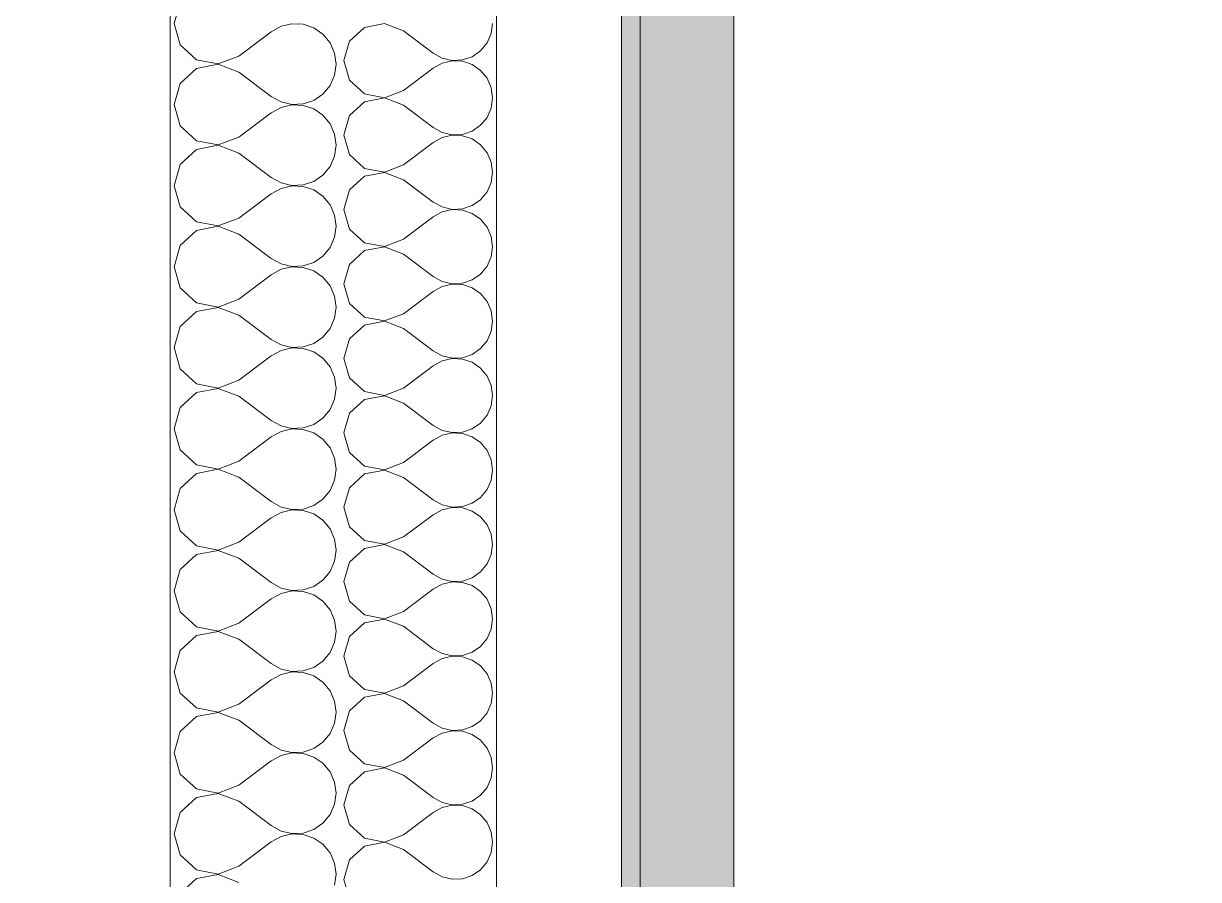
# Model space of a CAD drawing. Header units: millimetres. Extents: x -48147 to 1417267, y -496296 to 18123.
# Drawn here: x 1364998.7 to 1365203.7, y -476792.6 to -476643.3 of the extents above; entities that cross this region are included whole.
import ezdxf

# ---------------------------------------------------------------- set-up
doc = ezdxf.new("R2010")
doc.units = ezdxf.units.MM
doc.header["$MEASUREMENT"] = 0
doc.linetypes.add('Wipeout_Contour', pattern=[1000, 0, -1000])
doc.layers.add('New_A-25-M_Wall_Int', color=7, linetype='Continuous')
doc.layers.add('New_A-25-M_Wall_Int_Pen_No__1', color=7, linetype='Continuous', lineweight=13)
doc.layers.add('New_A-25-M_Wall_Int_Pen_No__107', color=7, linetype='Continuous', lineweight=15, true_color=0xa6a6a6)

# ---------------------------------------------------------------- blocks, each defined once
blk = doc.blocks.new('*X68', base_point=(1376122.47, -491272.82))
at = {"layer": 'New_A-25-M_Wall_Int_Pen_No__107', "linetype": 'Continuous'}
for p, q in [((1365058.16, -476644.02), (1365055.54, -476646.41)), ((1365061.64, -476643.36), (1365058.16, -476644.02)), ((1365064.96, -476644.63), (1365061.64, -476643.36)), ((1365064.96, -476644.63), (1365070.15, -476648.52)), ((1365079.57, -476646.74), (1365080.29, -476645.1)), ((1365080.29, -476645.1), (1365080.53, -476643.33)), ((1365055.54, -476646.41), (1365054.57, -476649.82)), ((1365078.42, -476648.12), (1365079.57, -476646.74)), ((1365070.15, -476648.52), (1365071.72, -476649.39)), ((1365075.25, -476649.71), (1365076.95, -476649.14)), ((1365076.95, -476649.14), (1365078.42, -476648.12)), ((1365054.57, -476649.82), (1365055.54, -476653.23)), ((1365064.96, -476655.01), (1365070.15, -476651.12)), ((1365071.72, -476650.25), (1365070.15, -476651.12)), ((1365071.72, -476649.39), (1365073.46, -476649.79)), ((1365073.46, -476649.85), (1365071.72, -476650.25)), ((1365073.46, -476649.79), (1365075.25, -476649.71)), ((1365075.25, -476649.93), (1365073.46, -476649.85)), ((1365076.95, -476650.51), (1365075.25, -476649.93)), ((1365078.42, -476651.52), (1365076.95, -476650.51)), ((1365055.54, -476653.23), (1365058.16, -476655.63)), ((1365079.57, -476652.9), (1365078.42, -476651.52)), ((1365080.29, -476654.54), (1365079.57, -476652.9)), ((1365061.64, -476656.29), (1365064.96, -476655.01)), ((1365080.53, -476656.31), (1365080.29, -476654.54)), ((1365058.16, -476657), (1365055.54, -476659.39)), ((1365058.16, -476655.63), (1365061.64, -476656.29)), ((1365061.64, -476656.34), (1365058.16, -476657)), ((1365064.96, -476657.61), (1365061.64, -476656.34)), ((1365080.29, -476658.09), (1365080.53, -476656.31)), ((1365055.54, -476659.39), (1365054.57, -476662.8)), ((1365064.96, -476657.61), (1365070.15, -476661.5)), ((1365079.57, -476659.72), (1365080.29, -476658.09)), ((1365070.15, -476661.5), (1365071.72, -476662.37)), ((1365076.95, -476662.12), (1365078.42, -476661.1)), ((1365078.42, -476661.1), (1365079.57, -476659.72)), ((1365054.57, -476662.8), (1365055.54, -476666.21)), ((1365071.72, -476663.23), (1365070.15, -476664.1)), ((1365071.72, -476662.37), (1365073.46, -476662.78)), ((1365073.46, -476662.83), (1365071.72, -476663.23)), ((1365073.46, -476662.78), (1365075.25, -476662.69)), ((1365075.25, -476662.92), (1365073.46, -476662.83)), ((1365075.25, -476662.69), (1365076.95, -476662.12)), ((1365076.95, -476663.49), (1365075.25, -476662.92)), ((1365078.42, -476664.5), (1365076.95, -476663.49)), ((1365064.96, -476667.99), (1365070.15, -476664.1)), ((1365079.57, -476665.88), (1365078.42, -476664.5)), ((1365055.54, -476666.21), (1365058.16, -476668.61)), ((1365080.29, -476667.52), (1365079.57, -476665.88)), ((1365080.53, -476669.29), (1365080.29, -476667.52)), ((1365058.16, -476668.61), (1365061.64, -476669.27)), ((1365061.64, -476669.32), (1365058.16, -476669.98)), ((1365061.64, -476669.27), (1365064.96, -476667.99)), ((1365064.96, -476670.59), (1365061.64, -476669.32)), ((1365080.29, -476671.07), (1365080.53, -476669.29)), ((1365058.16, -476669.98), (1365055.54, -476672.37)), ((1365064.96, -476670.59), (1365070.15, -476674.49)), ((1365079.57, -476672.71), (1365080.29, -476671.07)), ((1365055.54, -476672.37), (1365054.57, -476675.78)), ((1365078.42, -476674.08), (1365079.57, -476672.71)), ((1365054.57, -476675.78), (1365055.54, -476679.2)), ((1365070.15, -476674.49), (1365071.72, -476675.35)), ((1365071.72, -476675.35), (1365073.46, -476675.76)), ((1365073.46, -476675.81), (1365071.72, -476676.22)), ((1365073.46, -476675.76), (1365075.25, -476675.67)), ((1365075.25, -476675.9), (1365073.46, -476675.81)), ((1365075.25, -476675.67), (1365076.95, -476675.1)), ((1365076.95, -476676.47), (1365075.25, -476675.9)), ((1365076.95, -476675.1), (1365078.42, -476674.08)), ((1365064.96, -476680.98), (1365070.15, -476677.08)), ((1365071.72, -476676.22), (1365070.15, -476677.08)), ((1365078.42, -476677.48), (1365076.95, -476676.47)), ((1365079.57, -476678.86), (1365078.42, -476677.48)), ((1365055.54, -476679.2), (1365058.16, -476681.59)), ((1365080.29, -476680.5), (1365079.57, -476678.86)), ((1365058.16, -476681.59), (1365061.64, -476682.25)), ((1365061.64, -476682.25), (1365064.96, -476680.98)), ((1365080.53, -476682.27), (1365080.29, -476680.5)), ((1365058.16, -476682.96), (1365055.54, -476685.35)), ((1365061.64, -476682.3), (1365058.16, -476682.96)), ((1365064.96, -476683.57), (1365061.64, -476682.3)), ((1365064.96, -476683.57), (1365070.15, -476687.47)), ((1365079.57, -476685.69), (1365080.29, -476684.05)), ((1365080.29, -476684.05), (1365080.53, -476682.27)), ((1365055.54, -476685.35), (1365054.57, -476688.77)), ((1365078.42, -476687.07), (1365079.57, -476685.69)), ((1365070.15, -476687.47), (1365071.72, -476688.33)), ((1365075.25, -476688.65), (1365076.95, -476688.08)), ((1365076.95, -476688.08), (1365078.42, -476687.07)), ((1365054.57, -476688.77), (1365055.54, -476692.18)), ((1365064.96, -476693.96), (1365070.15, -476690.06)), ((1365071.72, -476689.2), (1365070.15, -476690.06)), ((1365071.72, -476688.33), (1365073.46, -476688.74)), ((1365073.46, -476688.79), (1365071.72, -476689.2)), ((1365073.46, -476688.74), (1365075.25, -476688.65)), ((1365075.25, -476688.88), (1365073.46, -476688.79)), ((1365076.95, -476689.45), (1365075.25, -476688.88)), ((1365078.42, -476690.46), (1365076.95, -476689.45)), ((1365055.54, -476692.18), (1365058.16, -476694.57)), ((1365079.57, -476691.84), (1365078.42, -476690.46)), ((1365080.29, -476693.48), (1365079.57, -476691.84)), ((1365061.64, -476695.23), (1365064.96, -476693.96)), ((1365080.53, -476695.26), (1365080.29, -476693.48)), ((1365058.16, -476695.94), (1365055.54, -476698.33)), ((1365058.16, -476694.57), (1365061.64, -476695.23)), ((1365061.64, -476695.28), (1365058.16, -476695.94)), ((1365064.96, -476696.55), (1365061.64, -476695.28)), ((1365080.29, -476697.03), (1365080.53, -476695.26)), ((1365055.54, -476698.33), (1365054.57, -476701.75)), ((1365064.96, -476696.55), (1365070.15, -476700.45)), ((1365079.57, -476698.67), (1365080.29, -476697.03)), ((1365070.15, -476700.45), (1365071.72, -476701.32)), ((1365076.95, -476701.06), (1365078.42, -476700.05)), ((1365078.42, -476700.05), (1365079.57, -476698.67)), ((1365054.57, -476701.75), (1365055.54, -476705.16)), ((1365071.72, -476702.18), (1365070.15, -476703.05)), ((1365071.72, -476701.32), (1365073.46, -476701.72)), ((1365073.46, -476701.77), (1365071.72, -476702.18)), ((1365073.46, -476701.72), (1365075.25, -476701.63)), ((1365075.25, -476701.86), (1365073.46, -476701.77)), ((1365075.25, -476701.63), (1365076.95, -476701.06)), ((1365076.95, -476702.43), (1365075.25, -476701.86)), ((1365078.42, -476703.45), (1365076.95, -476702.43)), ((1365064.96, -476706.94), (1365070.15, -476703.05)), ((1365079.57, -476704.83), (1365078.42, -476703.45)), ((1365055.54, -476705.16), (1365058.16, -476707.55)), ((1365080.29, -476706.46), (1365079.57, -476704.83)), ((1365080.53, -476708.24), (1365080.29, -476706.46)), ((1365058.16, -476707.55), (1365061.64, -476708.21)), ((1365061.64, -476708.26), (1365058.16, -476708.92)), ((1365061.64, -476708.21), (1365064.96, -476706.94)), ((1365064.96, -476709.54), (1365061.64, -476708.26)), ((1365080.29, -476710.01), (1365080.53, -476708.24)), ((1365058.16, -476708.92), (1365055.54, -476711.32)), ((1365064.96, -476709.54), (1365070.15, -476713.43)), ((1365079.57, -476711.65), (1365080.29, -476710.01)), ((1365055.54, -476711.32), (1365054.57, -476714.73)), ((1365078.42, -476713.03), (1365079.57, -476711.65)), ((1365054.57, -476714.73), (1365055.54, -476718.14)), ((1365070.15, -476713.43), (1365071.72, -476714.3)), ((1365071.72, -476714.3), (1365073.46, -476714.7)), ((1365073.46, -476714.76), (1365071.72, -476715.16)), ((1365073.46, -476714.7), (1365075.25, -476714.62)), ((1365075.25, -476714.84), (1365073.46, -476714.76)), ((1365075.25, -476714.62), (1365076.95, -476714.04)), ((1365076.95, -476715.41), (1365075.25, -476714.84)), ((1365076.95, -476714.04), (1365078.42, -476713.03)), ((1365064.96, -476719.92), (1365070.15, -476716.03)), ((1365071.72, -476715.16), (1365070.15, -476716.03)), ((1365078.42, -476716.43), (1365076.95, -476715.41)), ((1365079.57, -476717.81), (1365078.42, -476716.43)), ((1365055.54, -476718.14), (1365058.16, -476720.53)), ((1365080.29, -476719.45), (1365079.57, -476717.81)), ((1365058.16, -476720.53), (1365061.64, -476721.19)), ((1365061.64, -476721.19), (1365064.96, -476719.92)), ((1365080.53, -476721.22), (1365080.29, -476719.45)), ((1365058.16, -476721.9), (1365055.54, -476724.3)), ((1365061.64, -476721.25), (1365058.16, -476721.9)), ((1365064.96, -476722.52), (1365061.64, -476721.25)), ((1365064.96, -476722.52), (1365070.15, -476726.41)), ((1365079.57, -476724.63), (1365080.29, -476722.99)), ((1365080.29, -476722.99), (1365080.53, -476721.22)), ((1365055.54, -476724.3), (1365054.57, -476727.71)), ((1365078.42, -476726.01), (1365079.57, -476724.63)), ((1365070.15, -476726.41), (1365071.72, -476727.28)), ((1365075.25, -476727.6), (1365076.95, -476727.03)), ((1365076.95, -476727.03), (1365078.42, -476726.01)), ((1365054.57, -476727.71), (1365055.54, -476731.12)), ((1365064.96, -476732.9), (1365070.15, -476729.01)), ((1365071.72, -476728.14), (1365070.15, -476729.01)), ((1365071.72, -476727.28), (1365073.46, -476727.68)), ((1365073.46, -476727.74), (1365071.72, -476728.14)), ((1365073.46, -476727.68), (1365075.25, -476727.6)), ((1365075.25, -476727.82), (1365073.46, -476727.74)), ((1365076.95, -476728.4), (1365075.25, -476727.82)), ((1365078.42, -476729.41), (1365076.95, -476728.4)), ((1365055.54, -476731.12), (1365058.16, -476733.52)), ((1365079.57, -476730.79), (1365078.42, -476729.41)), ((1365080.29, -476732.43), (1365079.57, -476730.79)), ((1365061.64, -476734.18), (1365064.96, -476732.9)), ((1365080.53, -476734.2), (1365080.29, -476732.43)), ((1365058.16, -476734.89), (1365055.54, -476737.28)), ((1365058.16, -476733.52), (1365061.64, -476734.18)), ((1365061.64, -476734.23), (1365058.16, -476734.89)), ((1365064.96, -476735.5), (1365061.64, -476734.23)), ((1365080.29, -476735.97), (1365080.53, -476734.2)), ((1365055.54, -476737.28), (1365054.57, -476740.69)), ((1365064.96, -476735.5), (1365070.15, -476739.39)), ((1365079.57, -476737.61), (1365080.29, -476735.97)), ((1365070.15, -476739.39), (1365071.72, -476740.26)), ((1365076.95, -476740.01), (1365078.42, -476738.99)), ((1365078.42, -476738.99), (1365079.57, -476737.61)), ((1365054.57, -476740.69), (1365055.54, -476744.1)), ((1365071.72, -476741.12), (1365070.15, -476741.99)), ((1365071.72, -476740.26), (1365073.46, -476740.67)), ((1365073.46, -476740.72), (1365071.72, -476741.12)), ((1365073.46, -476740.67), (1365075.25, -476740.58)), ((1365075.25, -476740.81), (1365073.46, -476740.72)), ((1365075.25, -476740.58), (1365076.95, -476740.01)), ((1365076.95, -476741.38), (1365075.25, -476740.81)), ((1365078.42, -476742.39), (1365076.95, -476741.38)), ((1365064.96, -476745.88), (1365070.15, -476741.99)), ((1365079.57, -476743.77), (1365078.42, -476742.39)), ((1365055.54, -476744.1), (1365058.16, -476746.5)), ((1365080.29, -476745.41), (1365079.57, -476743.77)), ((1365080.53, -476747.18), (1365080.29, -476745.41)), ((1365058.16, -476746.5), (1365061.64, -476747.16)), ((1365061.64, -476747.21), (1365058.16, -476747.87)), ((1365061.64, -476747.16), (1365064.96, -476745.88)), ((1365064.96, -476748.48), (1365061.64, -476747.21)), ((1365080.29, -476748.96), (1365080.53, -476747.18)), ((1365058.16, -476747.87), (1365055.54, -476750.26)), ((1365064.96, -476748.48), (1365070.15, -476752.38)), ((1365079.57, -476750.6), (1365080.29, -476748.96)), ((1365055.54, -476750.26), (1365054.57, -476753.67)), ((1365078.42, -476751.97), (1365079.57, -476750.6)), ((1365054.57, -476753.67), (1365055.54, -476757.09)), ((1365070.15, -476752.38), (1365071.72, -476753.24)), ((1365071.72, -476753.24), (1365073.46, -476753.65)), ((1365073.46, -476753.7), (1365071.72, -476754.11)), ((1365073.46, -476753.65), (1365075.25, -476753.56)), ((1365075.25, -476753.79), (1365073.46, -476753.7)), ((1365075.25, -476753.56), (1365076.95, -476752.99)), ((1365076.95, -476754.36), (1365075.25, -476753.79)), ((1365076.95, -476752.99), (1365078.42, -476751.97)), ((1365064.96, -476758.87), (1365070.15, -476754.97)), ((1365071.72, -476754.11), (1365070.15, -476754.97)), ((1365078.42, -476755.37), (1365076.95, -476754.36)), ((1365079.57, -476756.75), (1365078.42, -476755.37)), ((1365055.54, -476757.09), (1365058.16, -476759.48)), ((1365080.29, -476758.39), (1365079.57, -476756.75)), ((1365058.16, -476759.48), (1365061.64, -476760.14)), ((1365061.64, -476760.14), (1365064.96, -476758.87)), ((1365080.53, -476760.16), (1365080.29, -476758.39)), ((1365058.16, -476760.85), (1365055.54, -476763.24)), ((1365061.64, -476760.19), (1365058.16, -476760.85)), ((1365064.96, -476761.46), (1365061.64, -476760.19)), ((1365064.96, -476761.46), (1365070.15, -476765.36)), ((1365079.57, -476763.58), (1365080.29, -476761.94)), ((1365080.29, -476761.94), (1365080.53, -476760.16)), ((1365055.54, -476763.24), (1365054.57, -476766.66)), ((1365078.42, -476764.96), (1365079.57, -476763.58)), ((1365070.15, -476765.36), (1365071.72, -476766.22)), ((1365075.25, -476766.54), (1365076.95, -476765.97)), ((1365076.95, -476765.97), (1365078.42, -476764.96)), ((1365054.57, -476766.66), (1365055.54, -476770.07)), ((1365064.96, -476771.85), (1365070.15, -476767.95)), ((1365071.72, -476767.09), (1365070.15, -476767.95)), ((1365071.72, -476766.22), (1365073.46, -476766.63)), ((1365073.46, -476766.68), (1365071.72, -476767.09)), ((1365073.46, -476766.63), (1365075.25, -476766.54)), ((1365075.25, -476766.77), (1365073.46, -476766.68)), ((1365076.95, -476767.34), (1365075.25, -476766.77)), ((1365078.42, -476768.35), (1365076.95, -476767.34)), ((1365055.54, -476770.07), (1365058.16, -476772.46)), ((1365079.57, -476769.73), (1365078.42, -476768.35)), ((1365080.29, -476771.37), (1365079.57, -476769.73)), ((1365061.64, -476773.12), (1365064.96, -476771.85)), ((1365080.53, -476773.15), (1365080.29, -476771.37)), ((1365058.16, -476773.83), (1365055.54, -476776.22)), ((1365058.16, -476772.46), (1365061.64, -476773.12)), ((1365061.64, -476773.17), (1365058.16, -476773.83)), ((1365064.96, -476774.44), (1365061.64, -476773.17)), ((1365080.29, -476774.92), (1365080.53, -476773.15)), ((1365055.54, -476776.22), (1365054.57, -476779.64)), ((1365064.96, -476774.44), (1365070.15, -476778.34)), ((1365079.57, -476776.56), (1365080.29, -476774.92)), ((1365070.15, -476778.34), (1365071.72, -476779.21)), ((1365076.95, -476778.95), (1365078.42, -476777.94)), ((1365078.42, -476777.94), (1365079.57, -476776.56)), ((1365054.57, -476779.64), (1365055.54, -476783.05)), ((1365071.72, -476780.07), (1365070.15, -476780.94)), ((1365071.72, -476779.21), (1365073.46, -476779.61)), ((1365073.46, -476779.66), (1365071.72, -476780.07)), ((1365073.46, -476779.61), (1365075.25, -476779.52)), ((1365075.25, -476779.75), (1365073.46, -476779.66)), ((1365075.25, -476779.52), (1365076.95, -476778.95)), ((1365076.95, -476780.32), (1365075.25, -476779.75)), ((1365078.42, -476781.34), (1365076.95, -476780.32)), ((1365064.96, -476784.83), (1365070.15, -476780.94)), ((1365079.57, -476782.72), (1365078.42, -476781.34)), ((1365055.54, -476783.05), (1365058.16, -476785.44)), ((1365080.29, -476784.35), (1365079.57, -476782.72)), ((1365080.53, -476786.13), (1365080.29, -476784.35)), ((1365058.16, -476785.44), (1365061.64, -476786.1)), ((1365061.64, -476786.15), (1365058.16, -476786.81)), ((1365061.64, -476786.1), (1365064.96, -476784.83)), ((1365064.96, -476787.43), (1365061.64, -476786.15)), ((1365080.29, -476787.9), (1365080.53, -476786.13)), ((1365058.16, -476786.81), (1365055.54, -476789.21)), ((1365064.96, -476787.43), (1365070.15, -476791.32)), ((1365079.57, -476789.54), (1365080.29, -476787.9)), ((1365055.54, -476789.21), (1365054.57, -476792.62)), ((1365078.42, -476790.92), (1365079.57, -476789.54)), ((1365054.57, -476792.62), (1365055.54, -476796.03)), ((1365070.15, -476791.32), (1365071.72, -476792.19)), ((1365071.72, -476792.19), (1365073.46, -476792.59)), ((1365073.46, -476792.59), (1365075.25, -476792.51)), ((1365075.25, -476792.51), (1365076.95, -476791.93)), ((1365076.95, -476791.93), (1365078.42, -476790.92))]:
    blk.add_line(p, q, dxfattribs=at)
blk = doc.blocks.new('Section Elem_44_2', base_point=(1376122.47, -491272.82))
at = {"layer": 'New_A-25-M_Wall_Int_Pen_No__107', "linetype": 'Continuous', "lineweight": 0, "true_color": 0x535353}
blk.add_hatch(color=251, dxfattribs=at).paths.add_polyline_path([(1365106.26, -475339.25), (1365102.99, -475339.25), (1365102.99, -479122.82), (1365106.26, -479122.82), (1365106.26, -476122.82), (1365106.26, -476097.82)])
at = {"layer": 'New_A-25-M_Wall_Int_Pen_No__1', "linetype": 'Continuous'}
blk.add_line((1365106.26, -476122.82), (1365106.26, -479122.82), dxfattribs=at)
at = {"color": 254, "linetype": 'Wipeout_Contour', "lineweight": 0, "ltscale": 8681565.631465085}
blk.add_wipeout([(1365122.62, -479122.82), (1366009.15, -479122.82), (1366009.15, -477022.82), (1366549.27, -477022.82), (1366549.27, -476122.82), (1365122.62, -476122.82)], dxfattribs=at).dxf.layer = 'New_A-25-M_Wall_Int'
at = {"layer": 'New_A-25-M_Wall_Int_Pen_No__107', "linetype": 'Continuous'}
blk.add_hatch(color=256, dxfattribs=at).paths.add_polyline_path([(1365106.26, -476122.82), (1365106.26, -479122.82), (1365122.62, -479122.82), (1365122.62, -476122.82)])
at = {"layer": 'New_A-25-M_Wall_Int_Pen_No__1', "linetype": 'Continuous'}
blk.add_line((1365122.62, -476122.82), (1365122.62, -479122.82), dxfattribs=at)
at = {"color": 254, "linetype": 'Wipeout_Contour', "lineweight": 0, "ltscale": 5784432.987416171}
blk.add_wipeout([(1365102.99, -475339.25), (1365081.18, -475339.25), (1365081.18, -479122.82), (1365102.99, -479122.82)], dxfattribs=at).dxf.layer = 'New_A-25-M_Wall_Int'
at = {"layer": 'New_A-25-M_Wall_Int_Pen_No__1', "linetype": 'Continuous'}
blk.add_line((1365102.99, -475339.25), (1365102.99, -479122.82), dxfattribs=at)
at = {"color": 254, "linetype": 'Wipeout_Contour', "lineweight": 0, "ltscale": 5784340.344564119}
blk.add_wipeout([(1365081.18, -475339.25), (1365053.92, -475339.25), (1365053.92, -479122.82), (1365081.18, -479122.82)], dxfattribs=at).dxf.layer = 'New_A-25-M_Wall_Int'
at = {"layer": 'New_A-25-M_Wall_Int_Pen_No__1', "linetype": 'Continuous'}
blk.add_line((1365081.18, -475339.25), (1365081.18, -479122.82), dxfattribs=at)
at = {"layer": 'New_A-25-M_Wall_Int'}
blk.add_blockref('*X68', (1376122.47, -491272.82), dxfattribs=at)
blk = doc.blocks.new('*X85', base_point=(1376122.47, -491272.82))
at = {"layer": 'New_A-25-M_Wall_Int_Pen_No__107', "linetype": 'Continuous'}
for p, q in [((1365026.01, -476639.66), (1365024.96, -476643.37)), ((1365024.96, -476643.37), (1365026.01, -476647.09)), ((1365036.26, -476649.02), (1365041.91, -476644.78)), ((1365043.62, -476643.84), (1365041.91, -476644.78)), ((1365045.52, -476643.4), (1365043.62, -476643.84)), ((1365047.46, -476643.49), (1365045.52, -476643.4)), ((1365049.31, -476644.12), (1365047.46, -476643.49)), ((1365050.92, -476645.22), (1365049.31, -476644.12)), ((1365026.01, -476647.09), (1365028.86, -476649.69)), ((1365052.16, -476646.72), (1365050.92, -476645.22)), ((1365052.95, -476648.51), (1365052.16, -476646.72)), ((1365032.66, -476650.41), (1365036.26, -476649.02)), ((1365053.22, -476650.44), (1365052.95, -476648.51)), ((1365028.86, -476651.18), (1365026.01, -476653.79)), ((1365028.86, -476649.69), (1365032.66, -476650.41)), ((1365032.66, -476650.46), (1365028.86, -476651.18)), ((1365036.26, -476651.85), (1365032.66, -476650.46)), ((1365052.95, -476652.37), (1365053.22, -476650.44)), ((1365036.26, -476651.85), (1365041.91, -476656.09)), ((1365052.16, -476654.15), (1365052.95, -476652.37)), ((1365026.01, -476653.79), (1365024.96, -476657.5)), ((1365050.92, -476655.65), (1365052.16, -476654.15)), ((1365024.96, -476657.5), (1365026.01, -476661.21)), ((1365041.91, -476656.09), (1365043.62, -476657.03)), ((1365043.62, -476657.03), (1365045.52, -476657.47)), ((1365045.52, -476657.47), (1365047.46, -476657.38)), ((1365047.46, -476657.38), (1365049.31, -476656.75)), ((1365049.31, -476656.75), (1365050.92, -476655.65)), ((1365036.26, -476663.15), (1365041.91, -476658.91)), ((1365043.62, -476657.97), (1365041.91, -476658.91)), ((1365045.52, -476657.53), (1365043.62, -476657.97)), ((1365047.46, -476657.62), (1365045.52, -476657.53)), ((1365049.31, -476658.25), (1365047.46, -476657.62)), ((1365050.92, -476659.35), (1365049.31, -476658.25)), ((1365052.16, -476660.85), (1365050.92, -476659.35)), ((1365026.01, -476661.21), (1365028.86, -476663.82)), ((1365052.95, -476662.63), (1365052.16, -476660.85)), ((1365032.66, -476664.53), (1365036.26, -476663.15)), ((1365053.22, -476664.56), (1365052.95, -476662.63)), ((1365028.86, -476665.31), (1365026.01, -476667.91)), ((1365028.86, -476663.82), (1365032.66, -476664.53)), ((1365032.66, -476664.59), (1365028.86, -476665.31)), ((1365036.26, -476665.98), (1365032.66, -476664.59)), ((1365052.95, -476666.49), (1365053.22, -476664.56)), ((1365036.26, -476665.98), (1365041.91, -476670.21)), ((1365052.16, -476668.28), (1365052.95, -476666.49)), ((1365026.01, -476667.91), (1365024.96, -476671.63)), ((1365049.31, -476670.88), (1365050.92, -476669.78)), ((1365050.92, -476669.78), (1365052.16, -476668.28)), ((1365024.96, -476671.63), (1365026.01, -476675.34)), ((1365041.91, -476670.21), (1365043.62, -476671.16)), ((1365043.62, -476671.16), (1365045.52, -476671.6)), ((1365045.52, -476671.66), (1365043.62, -476672.1)), ((1365045.52, -476671.6), (1365047.46, -476671.5)), ((1365047.46, -476671.75), (1365045.52, -476671.66)), ((1365047.46, -476671.5), (1365049.31, -476670.88)), ((1365049.31, -476672.37), (1365047.46, -476671.75)), ((1365036.26, -476677.28), (1365041.91, -476673.04)), ((1365043.62, -476672.1), (1365041.91, -476673.04)), ((1365050.92, -476673.48), (1365049.31, -476672.37)), ((1365052.16, -476674.98), (1365050.92, -476673.48)), ((1365026.01, -476675.34), (1365028.86, -476677.95)), ((1365052.95, -476676.76), (1365052.16, -476674.98)), ((1365028.86, -476677.95), (1365032.66, -476678.66)), ((1365032.66, -476678.66), (1365036.26, -476677.28)), ((1365053.22, -476678.69), (1365052.95, -476676.76)), ((1365028.86, -476679.44), (1365026.01, -476682.04)), ((1365032.66, -476678.72), (1365028.86, -476679.44)), ((1365036.26, -476680.1), (1365032.66, -476678.72)), ((1365052.95, -476680.62), (1365053.22, -476678.69)), ((1365026.01, -476682.04), (1365024.96, -476685.76)), ((1365036.26, -476680.1), (1365041.91, -476684.34)), ((1365052.16, -476682.4), (1365052.95, -476680.62)), ((1365049.31, -476685.01), (1365050.92, -476683.91)), ((1365050.92, -476683.91), (1365052.16, -476682.4)), ((1365024.96, -476685.76), (1365026.01, -476689.47)), ((1365041.91, -476684.34), (1365043.62, -476685.29)), ((1365043.62, -476685.29), (1365045.52, -476685.73)), ((1365045.52, -476685.78), (1365043.62, -476686.22)), ((1365045.52, -476685.73), (1365047.46, -476685.63)), ((1365047.46, -476685.88), (1365045.52, -476685.78)), ((1365047.46, -476685.63), (1365049.31, -476685.01)), ((1365049.31, -476686.5), (1365047.46, -476685.88)), ((1365036.26, -476691.41), (1365041.91, -476687.17)), ((1365043.62, -476686.22), (1365041.91, -476687.17)), ((1365050.92, -476687.6), (1365049.31, -476686.5)), ((1365052.16, -476689.11), (1365050.92, -476687.6)), ((1365026.01, -476689.47), (1365028.86, -476692.07)), ((1365052.95, -476690.89), (1365052.16, -476689.11)), ((1365028.86, -476692.07), (1365032.66, -476692.79)), ((1365032.66, -476692.79), (1365036.26, -476691.41)), ((1365053.22, -476692.82), (1365052.95, -476690.89)), ((1365028.86, -476693.56), (1365026.01, -476696.17)), ((1365032.66, -476692.85), (1365028.86, -476693.56)), ((1365036.26, -476694.23), (1365032.66, -476692.85)), ((1365036.26, -476694.23), (1365041.91, -476698.47)), ((1365052.95, -476694.75), (1365053.22, -476692.82)), ((1365026.01, -476696.17), (1365024.96, -476699.88)), ((1365052.16, -476696.53), (1365052.95, -476694.75)), ((1365041.91, -476698.47), (1365043.62, -476699.41)), ((1365049.31, -476699.14), (1365050.92, -476698.03)), ((1365050.92, -476698.03), (1365052.16, -476696.53)), ((1365024.96, -476699.88), (1365026.01, -476703.6)), ((1365043.62, -476700.35), (1365041.91, -476701.3)), ((1365043.62, -476699.41), (1365045.52, -476699.85)), ((1365045.52, -476699.91), (1365043.62, -476700.35)), ((1365045.52, -476699.85), (1365047.46, -476699.76)), ((1365047.46, -476700.01), (1365045.52, -476699.91)), ((1365047.46, -476699.76), (1365049.31, -476699.14)), ((1365049.31, -476700.63), (1365047.46, -476700.01)), ((1365036.26, -476705.53), (1365041.91, -476701.3)), ((1365050.92, -476701.73), (1365049.31, -476700.63)), ((1365052.16, -476703.23), (1365050.92, -476701.73)), ((1365026.01, -476703.6), (1365028.86, -476706.2)), ((1365052.95, -476705.02), (1365052.16, -476703.23)), ((1365028.86, -476706.2), (1365032.66, -476706.92)), ((1365032.66, -476706.92), (1365036.26, -476705.53)), ((1365053.22, -476706.95), (1365052.95, -476705.02)), ((1365028.86, -476707.69), (1365026.01, -476710.3)), ((1365032.66, -476706.98), (1365028.86, -476707.69)), ((1365036.26, -476708.36), (1365032.66, -476706.98)), ((1365036.26, -476708.36), (1365041.91, -476712.6)), ((1365052.95, -476708.88), (1365053.22, -476706.95)), ((1365026.01, -476710.3), (1365024.96, -476714.01)), ((1365050.92, -476712.16), (1365052.16, -476710.66)), ((1365052.16, -476710.66), (1365052.95, -476708.88)), ((1365041.91, -476712.6), (1365043.62, -476713.54)), ((1365049.31, -476713.27), (1365050.92, -476712.16)), ((1365024.96, -476714.01), (1365026.01, -476717.72)), ((1365043.62, -476714.48), (1365041.91, -476715.42)), ((1365043.62, -476713.54), (1365045.52, -476713.98)), ((1365045.52, -476714.04), (1365043.62, -476714.48)), ((1365045.52, -476713.98), (1365047.46, -476713.89)), ((1365047.46, -476714.13), (1365045.52, -476714.04)), ((1365047.46, -476713.89), (1365049.31, -476713.27)), ((1365049.31, -476714.76), (1365047.46, -476714.13)), ((1365050.92, -476715.86), (1365049.31, -476714.76)), ((1365036.26, -476719.66), (1365041.91, -476715.42)), ((1365052.16, -476717.36), (1365050.92, -476715.86)), ((1365026.01, -476717.72), (1365028.86, -476720.33)), ((1365052.95, -476719.14), (1365052.16, -476717.36)), ((1365028.86, -476720.33), (1365032.66, -476721.05)), ((1365032.66, -476721.05), (1365036.26, -476719.66)), ((1365053.22, -476721.07), (1365052.95, -476719.14)), ((1365028.86, -476721.82), (1365026.01, -476724.43)), ((1365032.66, -476721.1), (1365028.86, -476721.82)), ((1365036.26, -476722.49), (1365032.66, -476721.1)), ((1365036.26, -476722.49), (1365041.91, -476726.73)), ((1365052.16, -476724.79), (1365052.95, -476723.01)), ((1365052.95, -476723.01), (1365053.22, -476721.07)), ((1365026.01, -476724.43), (1365024.96, -476728.14)), ((1365050.92, -476726.29), (1365052.16, -476724.79)), ((1365041.91, -476726.73), (1365043.62, -476727.67)), ((1365049.31, -476727.39), (1365050.92, -476726.29)), ((1365024.96, -476728.14), (1365026.01, -476731.85)), ((1365043.62, -476728.61), (1365041.91, -476729.55)), ((1365043.62, -476727.67), (1365045.52, -476728.11)), ((1365045.52, -476728.17), (1365043.62, -476728.61)), ((1365045.52, -476728.11), (1365047.46, -476728.02)), ((1365047.46, -476728.26), (1365045.52, -476728.17)), ((1365047.46, -476728.02), (1365049.31, -476727.39)), ((1365049.31, -476728.88), (1365047.46, -476728.26)), ((1365050.92, -476729.99), (1365049.31, -476728.88)), ((1365036.26, -476733.79), (1365041.91, -476729.55)), ((1365052.16, -476731.49), (1365050.92, -476729.99)), ((1365026.01, -476731.85), (1365028.86, -476734.46)), ((1365052.95, -476733.27), (1365052.16, -476731.49)), ((1365053.22, -476735.2), (1365052.95, -476733.27)), ((1365028.86, -476734.46), (1365032.66, -476735.17)), ((1365032.66, -476735.23), (1365028.86, -476735.95)), ((1365032.66, -476735.17), (1365036.26, -476733.79)), ((1365036.26, -476736.62), (1365032.66, -476735.23)), ((1365052.95, -476737.13), (1365053.22, -476735.2)), ((1365028.86, -476735.95), (1365026.01, -476738.55)), ((1365036.26, -476736.62), (1365041.91, -476740.85)), ((1365052.16, -476738.92), (1365052.95, -476737.13)), ((1365026.01, -476738.55), (1365024.96, -476742.27)), ((1365050.92, -476740.42), (1365052.16, -476738.92)), ((1365041.91, -476740.85), (1365043.62, -476741.8)), ((1365047.46, -476742.14), (1365049.31, -476741.52)), ((1365049.31, -476741.52), (1365050.92, -476740.42)), ((1365024.96, -476742.27), (1365026.01, -476745.98)), ((1365043.62, -476742.74), (1365041.91, -476743.68)), ((1365043.62, -476741.8), (1365045.52, -476742.24)), ((1365045.52, -476742.3), (1365043.62, -476742.74)), ((1365045.52, -476742.24), (1365047.46, -476742.14)), ((1365047.46, -476742.39), (1365045.52, -476742.3)), ((1365049.31, -476743.01), (1365047.46, -476742.39)), ((1365050.92, -476744.12), (1365049.31, -476743.01)), ((1365036.26, -476747.92), (1365041.91, -476743.68)), ((1365052.16, -476745.62), (1365050.92, -476744.12)), ((1365052.95, -476747.4), (1365052.16, -476745.62)), ((1365026.01, -476745.98), (1365028.86, -476748.59)), ((1365053.22, -476749.33), (1365052.95, -476747.4)), ((1365028.86, -476748.59), (1365032.66, -476749.3)), ((1365032.66, -476749.36), (1365028.86, -476750.08)), ((1365032.66, -476749.3), (1365036.26, -476747.92)), ((1365036.26, -476750.74), (1365032.66, -476749.36)), ((1365052.95, -476751.26), (1365053.22, -476749.33)), ((1365028.86, -476750.08), (1365026.01, -476752.68)), ((1365036.26, -476750.74), (1365041.91, -476754.98)), ((1365052.16, -476753.04), (1365052.95, -476751.26)), ((1365026.01, -476752.68), (1365024.96, -476756.39)), ((1365050.92, -476754.55), (1365052.16, -476753.04)), ((1365041.91, -476754.98), (1365043.62, -476755.93)), ((1365047.46, -476756.27), (1365049.31, -476755.65)), ((1365049.31, -476755.65), (1365050.92, -476754.55)), ((1365024.96, -476756.39), (1365026.01, -476760.11)), ((1365036.26, -476762.05), (1365041.91, -476757.81)), ((1365043.62, -476756.86), (1365041.91, -476757.81)), ((1365043.62, -476755.93), (1365045.52, -476756.37)), ((1365045.52, -476756.42), (1365043.62, -476756.86)), ((1365045.52, -476756.37), (1365047.46, -476756.27)), ((1365047.46, -476756.52), (1365045.52, -476756.42)), ((1365049.31, -476757.14), (1365047.46, -476756.52)), ((1365050.92, -476758.24), (1365049.31, -476757.14)), ((1365052.16, -476759.75), (1365050.92, -476758.24)), ((1365052.95, -476761.53), (1365052.16, -476759.75)), ((1365026.01, -476760.11), (1365028.86, -476762.71)), ((1365032.66, -476763.43), (1365036.26, -476762.05)), ((1365053.22, -476763.46), (1365052.95, -476761.53)), ((1365028.86, -476762.71), (1365032.66, -476763.43)), ((1365032.66, -476763.49), (1365028.86, -476764.2)), ((1365036.26, -476764.87), (1365032.66, -476763.49)), ((1365052.95, -476765.39), (1365053.22, -476763.46)), ((1365028.86, -476764.2), (1365026.01, -476766.81)), ((1365036.26, -476764.87), (1365041.91, -476769.11)), ((1365052.16, -476767.17), (1365052.95, -476765.39)), ((1365026.01, -476766.81), (1365024.96, -476770.52)), ((1365050.92, -476768.67), (1365052.16, -476767.17)), ((1365041.91, -476769.11), (1365043.62, -476770.05)), ((1365043.62, -476770.05), (1365045.52, -476770.49)), ((1365047.46, -476770.4), (1365049.31, -476769.78)), ((1365049.31, -476769.78), (1365050.92, -476768.67)), ((1365024.96, -476770.52), (1365026.01, -476774.24)), ((1365036.26, -476776.17), (1365041.91, -476771.94)), ((1365043.62, -476770.99), (1365041.91, -476771.94)), ((1365045.52, -476770.55), (1365043.62, -476770.99)), ((1365045.52, -476770.49), (1365047.46, -476770.4)), ((1365047.46, -476770.65), (1365045.52, -476770.55)), ((1365049.31, -476771.27), (1365047.46, -476770.65)), ((1365050.92, -476772.37), (1365049.31, -476771.27)), ((1365026.01, -476774.24), (1365028.86, -476776.84)), ((1365052.16, -476773.87), (1365050.92, -476772.37)), ((1365052.95, -476775.66), (1365052.16, -476773.87)), ((1365032.66, -476777.56), (1365036.26, -476776.17)), ((1365053.22, -476777.59), (1365052.95, -476775.66)), ((1365028.86, -476778.33), (1365026.01, -476780.94)), ((1365028.86, -476776.84), (1365032.66, -476777.56)), ((1365032.66, -476777.62), (1365028.86, -476778.33)), ((1365036.26, -476779), (1365032.66, -476777.62)), ((1365052.95, -476779.52), (1365053.22, -476777.59)), ((1365036.26, -476779), (1365041.91, -476783.24)), ((1365052.16, -476781.3), (1365052.95, -476779.52)), ((1365026.01, -476780.94), (1365024.96, -476784.65)), ((1365050.92, -476782.8), (1365052.16, -476781.3)), ((1365041.91, -476783.24), (1365043.62, -476784.18)), ((1365043.62, -476784.18), (1365045.52, -476784.62)), ((1365045.52, -476784.62), (1365047.46, -476784.53)), ((1365047.46, -476784.53), (1365049.31, -476783.9)), ((1365049.31, -476783.9), (1365050.92, -476782.8)), ((1365024.96, -476784.65), (1365026.01, -476788.36)), ((1365036.26, -476790.3), (1365041.91, -476786.06)), ((1365043.62, -476785.12), (1365041.91, -476786.06)), ((1365045.52, -476784.68), (1365043.62, -476785.12)), ((1365047.46, -476784.77), (1365045.52, -476784.68)), ((1365049.31, -476785.4), (1365047.46, -476784.77)), ((1365050.92, -476786.5), (1365049.31, -476785.4)), ((1365052.16, -476788), (1365050.92, -476786.5)), ((1365026.01, -476788.36), (1365028.86, -476790.97)), ((1365052.95, -476789.78), (1365052.16, -476788)), ((1365032.66, -476791.69), (1365036.26, -476790.3)), ((1365053.22, -476791.71), (1365052.95, -476789.78)), ((1365028.86, -476792.46), (1365026.01, -476795.06)), ((1365028.86, -476790.97), (1365032.66, -476791.69)), ((1365032.66, -476791.74), (1365028.86, -476792.46)), ((1365036.26, -476793.13), (1365032.66, -476791.74)), ((1365052.95, -476793.64), (1365053.22, -476791.71))]:
    blk.add_line(p, q, dxfattribs=at)
blk = doc.blocks.new('Section Elem_60_2', base_point=(1376122.47, -491272.82))
at = {"color": 254, "linetype": 'Wipeout_Contour', "lineweight": 0, "ltscale": 5784082.158192487}
blk.add_wipeout([(1364974.1, -479122.82), (1365024.25, -479122.82), (1365024.25, -475339.25), (1364974.1, -475339.25)], dxfattribs=at).dxf.layer = 'New_A-25-M_Wall_Int'
at = {"color": 254, "linetype": 'Wipeout_Contour', "lineweight": 0, "ltscale": 5784232.863592307}
blk.add_wipeout([(1365024.25, -479122.82), (1365053.92, -479122.82), (1365053.92, -475339.25), (1365024.25, -475339.25)], dxfattribs=at).dxf.layer = 'New_A-25-M_Wall_Int'
at = {"layer": 'New_A-25-M_Wall_Int_Pen_No__1', "linetype": 'Continuous'}
blk.add_line((1365024.25, -475339.25), (1365024.25, -479122.82), dxfattribs=at)
at = {"layer": 'New_A-25-M_Wall_Int'}
blk.add_blockref('*X85', (1376122.47, -491272.82), dxfattribs=at)

msp = doc.modelspace()

# ---------------------------------------------------------------- block references
at = {"layer": 'New_A-25-M_Wall_Int'}
msp.add_blockref('Section Elem_44_2', (1376122.47, -491272.82), dxfattribs=at)

# ---------------------------------------------------------------- next in the draw order: block references
msp.add_blockref('Section Elem_60_2', (1376122.47, -491272.82), dxfattribs=at)

doc.saveas('drawing.dxf')
